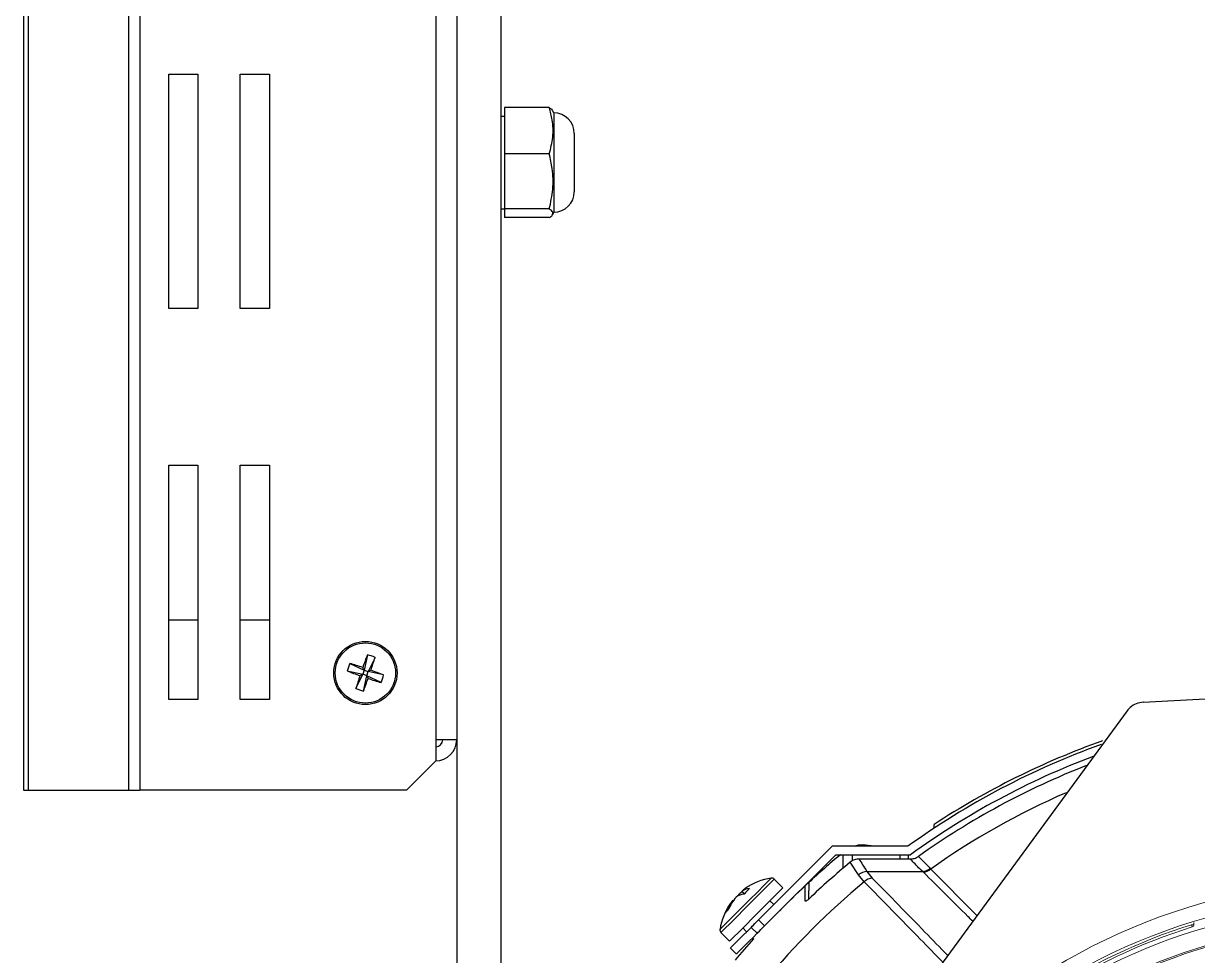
# Model space of a CAD drawing. Extents: x 8 to 113, y 1 to 87.
# Drawn here: x 43.27 to 48.28, y 39.08 to 43.06 of the extents above; entities that cross this region are included whole.
import ezdxf

# ---------------------------------------------------------------- set-up
doc = ezdxf.new("R2010")
doc.units = 0
doc.header["$MEASUREMENT"] = 0
doc.layers.add('OBJECT', color=7, linetype='CONTINUOUS')

msp = doc.modelspace()

# ---------------------------------------------------------------- linework, layer by layer
at = {"layer": 'OBJECT'}
for p, q in [((43.2703, 46.5632), (43.2703, 39.7882)), ((43.2908, 46.5632), (43.2908, 39.7882)), ((43.7183, 46.5632), (43.7183, 39.7882)), ((43.7678, 46.5632), (43.7678, 39.7882)), ((45.0303, 46.4382), (45.0303, 39.9132)), ((45.1203, 46.3482), (45.1203, 40.0032)), ((45.3083, 44.9982), (45.3083, 37.407)), ((43.8903, 42.8452), (44.0153, 42.8452)), ((43.8903, 41.8452), (43.8903, 42.8452)), ((44.0153, 42.8452), (44.0153, 41.8452)), ((44.1953, 42.8452), (44.3203, 42.8452)), ((44.1953, 41.8452), (44.1953, 42.8452)), ((44.3203, 42.8452), (44.3203, 41.8452)), ((45.3243, 42.6651), (45.3083, 42.6651)), ((45.5155, 42.7031), (45.3243, 42.7031)), ((45.3243, 42.7031), (45.3243, 42.5052)), ((45.5343, 42.6804), (45.5298, 42.69)), ((45.5343, 42.6804), (45.5343, 42.4992)), ((45.6223, 42.5924), (45.6223, 42.4864)), ((45.3243, 42.5052), (45.3243, 42.2703)), ((45.5155, 42.5052), (45.3243, 42.5052)), ((45.5343, 42.4992), (45.5343, 42.256)), ((45.6223, 42.4864), (45.6223, 42.344)), ((45.3083, 42.2713), (45.3243, 42.2713)), ((45.5155, 42.2703), (45.3243, 42.2703)), ((45.3243, 42.2703), (45.3243, 42.2334)), ((45.5155, 42.2334), (45.3243, 42.2334)), ((45.5299, 42.2466), (45.5343, 42.256)), ((44.0153, 41.8452), (43.8903, 41.8452)), ((44.3203, 41.8452), (44.1953, 41.8452)), ((43.8903, 41.1752), (44.0153, 41.1752)), ((43.8903, 40.1752), (43.8903, 41.1752)), ((44.0153, 41.1752), (44.0153, 40.1752)), ((44.1953, 41.1752), (44.3203, 41.1752)), ((44.1953, 40.1752), (44.1953, 41.1752)), ((44.3203, 41.1752), (44.3203, 40.1752)), ((44.0153, 40.5132), (43.8903, 40.5132)), ((44.3203, 40.5132), (44.1953, 40.5132)), ((44.7389, 40.3659), (44.7246, 40.3)), ((44.7713, 40.3548), (44.7421, 40.294)), ((44.6638, 40.3292), (44.7246, 40.3)), ((44.7246, 40.3), (44.7189, 40.3115)), ((44.6526, 40.2968), (44.7186, 40.2825)), ((44.6893, 40.2217), (44.7186, 40.2825)), ((44.707, 40.2768), (44.7186, 40.2825)), ((44.7246, 40.3), (44.7186, 40.2825)), ((44.7361, 40.2765), (44.7186, 40.2825)), ((44.7217, 40.2105), (44.7361, 40.2765)), ((44.7246, 40.3), (44.7421, 40.294)), ((44.7361, 40.2765), (44.7421, 40.294)), ((44.7361, 40.2765), (44.7417, 40.2649)), ((44.7969, 40.2472), (44.7361, 40.2765)), ((44.7536, 40.2996), (44.7421, 40.294)), ((44.808, 40.2796), (44.7421, 40.294)), ((44.0153, 40.1752), (43.8903, 40.1752)), ((44.3203, 40.1752), (44.1953, 40.1752)), ((48.0513, 40.1636), (48.5176, 40.1881)), ((47.9829, 40.1267), (47.0368, 38.837)), ((45.1203, 40.0032), (45.0303, 40.0032)), ((45.1203, 40.0032), (45.1203, 37.4432)), ((44.9053, 39.7882), (45.0303, 39.9132)), ((43.2703, 39.7882), (43.2908, 39.7882)), ((43.2908, 39.7882), (43.7183, 39.7882)), ((43.7183, 39.7882), (43.7678, 39.7882)), ((44.9053, 39.7882), (43.7678, 39.7882)), ((47.1583, 39.6252), (47.1583, 39.641)), ((46.9028, 39.5481), (46.8534, 39.5538)), ((46.7234, 39.5481), (46.4088, 39.2335)), ((46.4343, 39.2081), (46.7383, 39.5121)), ((47.0467, 39.5481), (46.7234, 39.5481)), ((46.7383, 39.5121), (47.0583, 39.5121)), ((46.7702, 39.4546), (46.7702, 39.5121)), ((46.8098, 39.4852), (46.8098, 39.5121)), ((47.0132, 39.4935), (47.0132, 39.5121)), ((47.0493, 39.4935), (47.0493, 39.5121)), ((47.0916, 39.5046), (47.1411, 39.4538)), ((46.836, 39.4259), (46.8001, 39.4797)), ((47.0564, 39.4935), (46.8384, 39.4935)), ((47.1411, 39.4538), (47.1439, 39.4509)), ((46.5132, 39.371), (46.4762, 39.408)), ((46.8599, 39.3963), (46.836, 39.4259)), ((46.8717, 39.4404), (47.1099, 39.4405)), ((47.1439, 39.4509), (47.3416, 39.2525)), ((46.3479, 39.3448), (46.3385, 39.3567)), ((46.6233, 39.3935), (46.6215, 39.3233)), ((46.3017, 39.3165), (46.2998, 39.318)), ((46.3254, 39.3436), (46.3292, 39.3395)), ((46.4739, 39.2986), (46.4573, 39.3151)), ((46.5012, 39.2712), (46.4993, 39.2731)), ((46.377, 39.2017), (46.4024, 39.1762)), ((46.4088, 39.2335), (46.4343, 39.2081)), ((46.2485, 39.1803), (46.2855, 39.1433)), ((46.3414, 39.1991), (46.3579, 39.1826)), ((46.3834, 39.1571), (46.3892, 39.1513)), ((46.3141, 39.0878), (46.2886, 39.1133))]:
    msp.add_line(p, q, dxfattribs=at)
at = {"layer": 'OBJECT', "linetype": 'Continuous', "lineweight": 15}
msp.add_line((48.2679, 39.2225), (48.2679, 39.213), dxfattribs=at)
at = {"layer": 'OBJECT', "flags": 128}
for points in [[(46.4037, 39.3526), (46.4314, 39.3803), (46.4514, 39.4004), (46.462, 39.4109), (46.4633, 39.4122)], [(46.4142, 39.346), (46.4418, 39.3736), (46.4623, 39.3941), (46.4739, 39.4057), (46.4762, 39.408)], [(46.2443, 39.1932), (46.2457, 39.1946), (46.2563, 39.2052), (46.2765, 39.2254), (46.3043, 39.2532), (46.3369, 39.2858), (46.3711, 39.32), (46.4037, 39.3526)], [(46.4512, 39.309), (46.4788, 39.3366), (46.4993, 39.3571), (46.5109, 39.3687), (46.5132, 39.371)], [(46.2485, 39.1803), (46.252, 39.1838), (46.2652, 39.197), (46.287, 39.2188), (46.3155, 39.2473), (46.3481, 39.2799), (46.3821, 39.3139), (46.4142, 39.346)], [(46.2855, 39.1433), (46.289, 39.1468), (46.3022, 39.16), (46.324, 39.1818), (46.3525, 39.2103), (46.3851, 39.2429), (46.4191, 39.2769), (46.4512, 39.309)], [(46.2886, 39.1133), (46.2903, 39.115), (46.2953, 39.12), (46.3035, 39.1282), (46.3145, 39.1392), (46.3279, 39.1526), (46.3432, 39.1679), (46.3597, 39.1844), (46.377, 39.2017)], [(46.377, 39.2017), (46.3782, 39.2029), (46.3817, 39.2064), (46.3868, 39.2115), (46.3929, 39.2176), (46.399, 39.2237), (46.4042, 39.2289), (46.4076, 39.2323), (46.4088, 39.2335)], [(46.4024, 39.1762), (46.4037, 39.1774), (46.4071, 39.1809), (46.4123, 39.1861), (46.4184, 39.1921), (46.4244, 39.1982), (46.4296, 39.2034), (46.4331, 39.2068), (46.4343, 39.2081)], [(46.4024, 39.1762), (46.3852, 39.159), (46.3686, 39.1424), (46.3533, 39.1271), (46.3399, 39.1137), (46.329, 39.1027), (46.3208, 39.0946), (46.3158, 39.0895), (46.3141, 39.0878)]]:
    msp.add_lwpolyline(points, dxfattribs=at)
at = {"layer": 'OBJECT'}
for radius in [0.135, 0.1287]:
    msp.add_circle((44.7303, 40.2882), radius, dxfattribs=at)
for centre, radius, start, end in [((45.5343, 42.5924), 0.088, 0, 90), ((45.5343, 42.344), 0.088, 270, 0), ((46.7298, 39.6033), 2.132, 159.04, 160.5969), ((44.6484, 40.0499), 0.3287, 68.0493, 74.0213), ((42.7322, 40.977), 2.1319, 341.4741, 343.031), ((44.9686, 40.2064), 0.3286, 158.0487, 164.0219), ((44.0413, 38.2894), 2.1326, 71.4741, 73.0305), ((45.4151, 42.2873), 2.1315, 249.0398, 250.597), ((46.7268, 39.6), 2.1301, 161.4731, 163.0313), ((42.7304, 40.9733), 2.1325, 339.0399, 340.5965), ((45.4191, 42.2862), 2.1317, 251.4737, 253.0308), ((44.0455, 38.2891), 2.1316, 69.0397, 70.5969), ((44.492, 40.3701), 0.3287, 338.0503, 344.0212), ((44.8122, 40.5265), 0.3287, 248.0493, 254.021), ((45.0303, 40.0032), 0.03, 270, 0), ((45.0303, 40.0032), 0.09, 270, 0), ((49.0083, 36.8251), 3.356, 109.7956, 125.7691), ((49.0083, 36.8182), 3.375, 109.5725, 123.2401), ((49.0083, 36.8251), 3.32, 110.6391, 125.9691), ((49.0083, 36.8182), 3.3001, 111.3129, 125.5068), ((49.0083, 36.8182), 3.226, 113.4878, 125.3053), ((49.0083, 36.8182), 3.51, 129.871, 132.8036), ((49.0083, 36.8182), 3.4583, 129.6816, 133.606), ((47.1001, 39.5067), 0.067, 278.4304, 307.7212), ((46.5036, 39.1529), 0.2624, 98.8332, 125.2925), ((46.4656, 39.3974), 0.015, 45, 98.8332), ((46.8783, 39.3728), 0.0679, 95.6061, 128.5285), ((46.9045, 39.3457), 0.0675, 98.7045, 131.3392), ((47.1026, 39.5035), 0.0668, 278.8218, 308.1279), ((46.4626, 39.1802), 0.2133, 125.0768, 130.0293), ((46.3745, 39.3037), 0.0641, 93.2963, 124.1674), ((46.4714, 39.1983), 0.2067, 125.2961, 130.0038), ((46.5371, 39.1775), 0.2526, 131.1558, 138.8439), ((49.0083, 36.8182), 3.3559, 129.8053, 140.0591), ((49.0083, 36.8182), 3.51, 133.1382, 135.6246), ((46.5036, 39.1529), 0.2624, 144.7075, 171.1668), ((46.4581, 39.1851), 0.2067, 140.0004, 157.6092), ((46.4804, 39.1909), 0.2184, 140.0605, 157.0331), ((46.3558, 39.2677), 0.0765, 96.6903, 124.096), ((46.3765, 39.3073), 0.0627, 144.6412, 152.9732), ((46.3197, 39.2234), 0.0664, 127.4938, 142.5062), ((46.2591, 39.1909), 0.015, 171.1668, 225), ((49.0083, 36.8182), 3.51, 138.3035, 140.2829)]:
    msp.add_arc(centre, radius, start, end, dxfattribs=at)
at = {"layer": 'OBJECT', "linetype": 'Continuous', "lineweight": 15}
for centre, radius, start, end in [((49.0079, 36.8177), 2.5846, 90, 269.5566), ((49.0063, 36.8188), 2.5189, 89.9644, 269.584), ((49.0079, 36.8177), 2.481, 95.2353, 137.4552), ((49.0079, 36.8177), 2.4, 95.268, 264.7301), ((49.008, 36.8175), 2.51, 107.3858, 139.085), ((49.0079, 36.8177), 2.5, 107.3858, 139.2619), ((49.0079, 36.8177), 2.4066, 95.2661, 138.9717), ((48.2605, 39.3765), 0.1637, 269.138, 272.6082), ((47.6483, 39.0194), 0.6397, 16.723, 17.6034), ((48.2579, 39.213), 0.01, 287.3858, 0)]:
    msp.add_arc(centre, radius, start, end, dxfattribs=at)
at = {"layer": 'OBJECT'}
for points, knots in [([(45.5155, 42.5052), (45.5214, 42.5287), (45.5334, 42.5765), (45.5311, 42.6438), (45.5201, 42.6855), (45.5155, 42.7031)], [0, 0, 0, 0, 0.359917, 0.730732, 1, 1, 1, 1]), ([(45.5155, 42.7031), (45.5193, 42.7007), (45.5264, 42.6961), (45.5277, 42.6915), (45.5284, 42.6893)], [0, 0, 0, 0, 0.53689, 1, 1, 1, 1]), ([(45.5155, 42.2703), (45.5214, 42.2982), (45.5334, 42.355), (45.5311, 42.4348), (45.5201, 42.4843), (45.5155, 42.5052)], [0, 0, 0, 0, 0.359916, 0.730732, 1, 1, 1, 1]), ([(45.5155, 42.2334), (45.5178, 42.2349), (45.5262, 42.2405), (45.5337, 42.2504), (45.5286, 42.2613), (45.519, 42.2679), (45.5155, 42.2703)], [0, 0, 0, 0, 0.128561, 0.459381, 0.799866, 1, 1, 1, 1]), ([(48.0513, 40.1636), (48.0412, 40.1621), (48.0209, 40.1589), (47.9975, 40.1442), (47.9869, 40.1315), (47.9829, 40.1267)], [0, 0, 0, 0, 0.382098, 0.764263, 1, 1, 1, 1]), ([(46.8219, 39.5481), (46.8234, 39.549), (46.8307, 39.5534), (46.842, 39.5546), (46.8511, 39.5539), (46.8534, 39.5538)], [0, 0, 0, 0, 0.160731, 0.781116, 1, 1, 1, 1]), ([(47.0564, 39.4935), (47.0626, 39.494), (47.0752, 39.4949), (47.0861, 39.5014), (47.0916, 39.5046)], [0, 0, 0, 0, 0.493543, 1, 1, 1, 1]), ([(46.8384, 39.4935), (46.8315, 39.4929), (46.8175, 39.4916), (46.8059, 39.4837), (46.8001, 39.4797)], [0, 0, 0, 0, 0.498205, 1, 1, 1, 1]), ([(46.8384, 39.4935), (46.8478, 39.4778), (46.8572, 39.4621), (46.8717, 39.4404), (46.8717, 39.4404)], [0, 0, 0, 0, 0.999986, 1, 1, 1, 1]), ([(47.1099, 39.4405), (47.1099, 39.4405), (47.0934, 39.4542), (47.0752, 39.4753), (47.0601, 39.4899), (47.0564, 39.4935)], [0, 0, 0, 0, 0.000013, 0.751246, 1, 1, 1, 1]), ([(46.8717, 39.4404), (46.8717, 39.4404), (46.8782, 39.4307), (46.8862, 39.4215), (46.8943, 39.4124)], [0, 0, 0, 0, 0.00003, 1, 1, 1, 1]), ([(46.8943, 39.4124), (46.9694, 39.3356), (47.0769, 39.2256), (47.184, 39.1151), (47.2164, 39.0818)], [0, 0, 0, 0, 0.698168, 1, 1, 1, 1]), ([(47.1129, 39.4375), (47.1118, 39.4384), (47.1108, 39.4394), (47.1099, 39.4405), (47.1099, 39.4405)], [0, 0, 0, 0, 0.999721, 1, 1, 1, 1]), ([(47.3233, 39.2276), (47.3164, 39.2345), (47.2461, 39.3046), (47.176, 39.3745), (47.1129, 39.4375)], [0, 0, 0, 0, 0.098542, 1, 1, 1, 1]), ([(46.6083, 39.3795), (46.6084, 39.3796), (46.6086, 39.3798), (46.6104, 39.3814), (46.6136, 39.3844), (46.6181, 39.3886), (46.6216, 39.3919), (46.6233, 39.3935)], [0, 0, 0, 0, 0.142797, 0.285008, 0.481174, 0.751475, 1, 1, 1, 1]), ([(46.6083, 39.3143), (46.6083, 39.3305), (46.6083, 39.369), (46.6083, 39.3756), (46.6083, 39.3795)], [0, 0, 0, 0, 0.420839, 1, 1, 1, 1]), ([(47.1953, 39.0531), (47.1634, 39.0859), (47.0518, 39.2006), (46.9398, 39.3148), (46.8599, 39.3963)], [0, 0, 0, 0, 0.2863029, 1, 1, 1, 1]), ([(46.6232, 39.3224), (46.6213, 39.3207), (46.6182, 39.3178), (46.614, 39.3149), (46.6111, 39.3133), (46.6092, 39.3129), (46.6084, 39.3134), (46.6084, 39.3141), (46.6083, 39.3143)], [0, 0, 0, 0, 0.290841, 0.479306, 0.632237, 0.786163, 0.918669, 1, 1, 1, 1])]:
    msp.add_open_spline(points, degree=3, knots=knots, dxfattribs=at)

doc.saveas('drawing.dxf')
